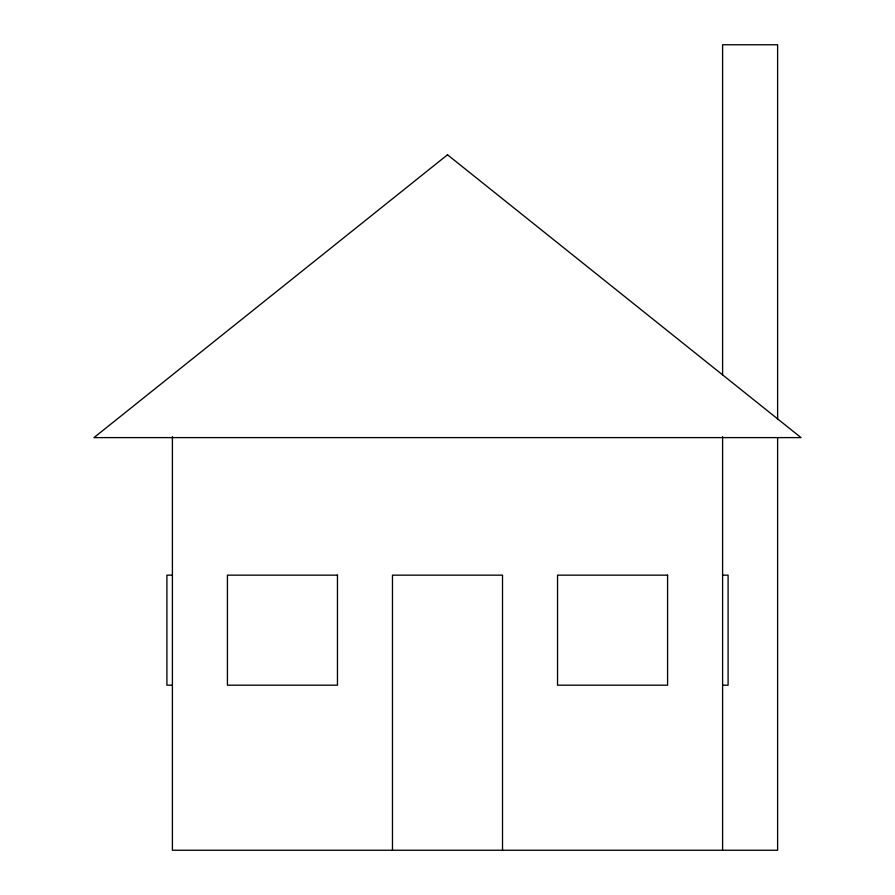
<?xml version="1.0" encoding="UTF-8"?>
<svg xmlns="http://www.w3.org/2000/svg" width="895" height="895" viewBox="0 0 895 895"><rect width="100%" height="100%" fill="white"/><g stroke="black" fill="none" stroke-linecap="round" stroke-linejoin="round"><path stroke-width="1.34" d="M172.399 575.149L166.906 575.149L166.906 685.19L172.399 685.19M722.601 575.149L728.094 575.149L728.094 685.19L722.601 685.19M777.621 419.531L777.621 44.75L722.601 44.75L722.601 374.781M777.621 437.711L777.621 850.25L172.399 850.25L172.399 436.648M722.601 436.648L722.601 850.25M502.52 850.25L502.52 575.149L392.48 575.149L392.48 850.25M447.5 154.79L93.975 437.61L801.025 437.61L447.5 154.79M337.46 575.149L227.419 575.149L227.419 685.19L337.46 685.19L337.46 575.149M667.581 575.149L557.54 575.149L557.54 685.19L667.581 685.19L667.581 575.149"/></g></svg>
